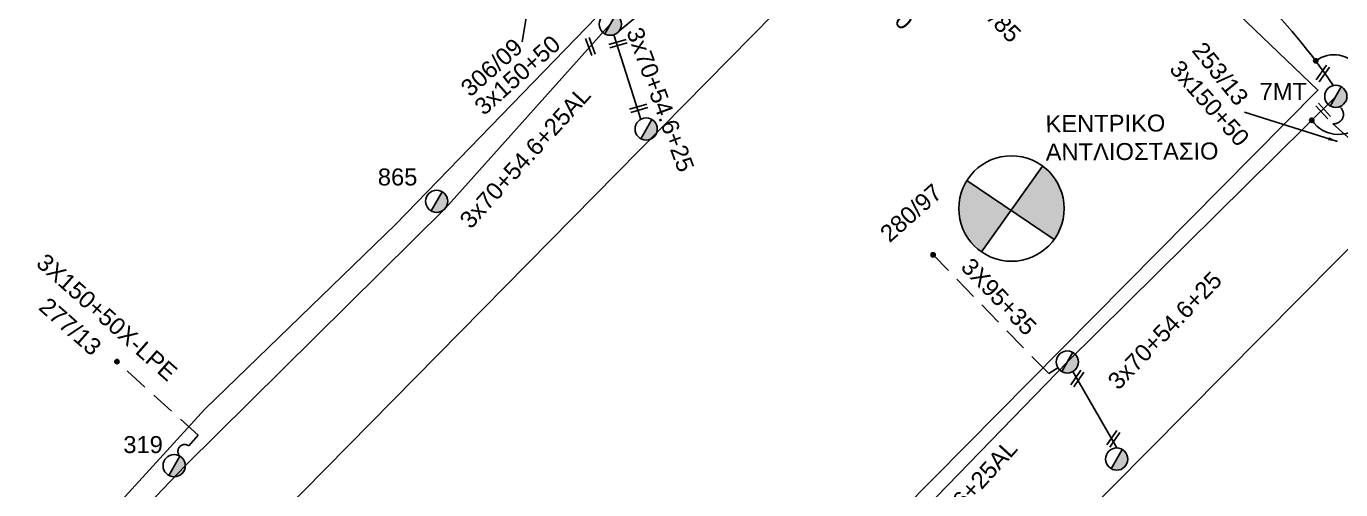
# Model space of a CAD drawing. Header units: millimetres. Extents: x -2449 to 2989, y 8 to 1056.
# Drawn here: x 268 to 407.5, y 134.2 to 183.3 of the extents above; entities that cross this region are included whole.
import ezdxf

# ---------------------------------------------------------------- set-up
doc = ezdxf.new("R2010")
doc.units = ezdxf.units.MM
doc.linetypes.add('DASHED', pattern=[19.05, 12.7, -6.35])
for name, color, linetype in [('Επιγραφές - Σχήματα', 7, 'Continuous'), ('Καλώδια ΧΤ   3x150+50AL XLPE', 7, 'DASHED'), ('Καλώδια ΧΤ   3x150AL+50CU', 7, 'DASHED'), ('Καλώδια ΧΤ   3x150AL+50XLPE', 7, 'DASHED'), ('Καλώδια ΧΤ   3x95+35 XLPE', 7, 'DASHED'), ('Μηχανική τομή', 7, 'Continuous'), ('Στύλος ΦΜ', 7, 'Continuous'), ('Στύλος ΦΜ @ 1', 7, 'Continuous'), ('Συνδέσεις', 7, 'Continuous'), ('Συνεστραμμένα ΧΤ   3x70+54.6+25 AL', 7, 'SYN_LINE'), ('Υπόβαθρο ΔΕΗ', 7, 'Continuous')]:
    doc.layers.add(name, color=color, linetype=linetype)
doc.styles.add('arial', font='arial.ttf')
doc.styles.get("Standard").update_dxf_attribs({"font": 'arial.ttf'})
doc.linetypes.add('SYN_LINE', pattern='A,0.5,-0.0001,["/\\/\\/\\/",Standard,S=0.1,R=0,X=0,Y=-0.05],-0.25', length=0.7501)
doc.dimstyles.new('ISO-25', dxfattribs={"dimtxt": 2.5, "dimasz": 2.5, "dimexe": 1.25, "dimexo": 0.625, "dimtad": 1, "dimtxsty": 'Standard', "dimcen": 2.5, "dimadec": 0, "dimazin": 0, "dimtfac": 1, "dimtmove": 0, "dimatfit": 3, "dimfxl": 1, "dimarcsym": 0})

# ---------------------------------------------------------------- blocks, each defined once
blk = doc.blocks.new('ΥΠΑΡΧΩΝ ΤΣΙΜΕΝΤΕΝΙΟΣ ΣΤΥΛΟΣ')
at = {"layer": 'Στύλος ΦΜ'}
blk.add_hatch(color=7, dxfattribs=at).paths.add_polyline_path([(-1.29, -2.28, 0.574793), (2.62, 0, 0.268822), (1.3, 2.27)])
at = {"layer": 'Στύλος ΦΜ', "color": 7}
blk.add_line((-1.29, -2.28), (1.3, 2.27), dxfattribs=at)
blk.add_circle((0, 0), 2.62, dxfattribs=at)
at = {"layer": 'Στύλος ΦΜ', "flags": 4}
for tag, p in [('ΑΡΙΘΜΟΣ', (-4.68, 8.05)), ('ΤΥΠΟΣ', (-4.91, 3.03))]:
    blk.add_attdef(tag, p, '', height=4, dxfattribs=at)
blk = doc.blocks.new('_ΣΥΝΔΕΣΗ')
at = {"layer": 'Συνδέσεις', "linetype": 'SYN_LINE', "ltscale": 40}
blk.add_hatch(color=256, dxfattribs=at).paths.add_polyline_path([(0.5, -0.01, 1), (-0.5, -0.01, 1)])
at = {"layer": 'Συνδέσεις'}
blk.add_circle((0, -0.01), 0.5, dxfattribs=at)
blk = doc.blocks.new('ΜΗΧΑΝΙΚΗ ΤΟΜΗ')
at = {"layer": 'Μηχανική τομή', "ltscale": 40}
for p, q in [((-1.89, 0.78), (1.89, 0.78)), ((1.89, 0), (-1.89, 0))]:
    blk.add_line(p, q, dxfattribs=at)

msp = doc.modelspace()

# ---------------------------------------------------------------- hatches: boundary and pattern name
at = {"layer": 'Επιγραφές - Σχήματα'}
h = msp.add_hatch(color=1, dxfattribs=at)
h.paths.add_polyline_path([(375.88, 168.51), (372.53, 163.8), (377.11, 160.71, 0.158648), (378.18, 164, 0.239646)])
h.paths.add_polyline_path([(372.53, 163.8), (367.86, 166.96, 0.140748), (367, 164, 0.245453), (369.4, 159.41)])

# ---------------------------------------------------------------- linework, layer by layer
at = {"layer": 'Επιγραφές - Σχήματα', "linetype": 'Continuous', "ltscale": 0.2}
msp.add_lwpolyline([(320.63, 181.68), (321.09, 184.45), (323.1, 187.45), (325.1, 189.14), (327.72, 190.91), (327.79, 191.83), (327.25, 191.83), (326.56, 190.76), (326.56, 189.68)], dxfattribs=at)
at = {"layer": 'Επιγραφές - Σχήματα', "color": 1}
for points in [[(369.4, 159.41), (375.88, 168.51)], [(367.86, 166.96), (377.11, 160.71)]]:
    msp.add_lwpolyline(points, dxfattribs=at)
msp.add_circle((372.59, 164), 5.59, dxfattribs=at)
at = {"layer": 'Επιγραφές - Σχήματα', "color": 7, "ltscale": 0.15}
for centre, radius, start, end in [((406.82, 177.1), 3.21, 31.2352, 127.0139), ((407.3, 175.28), 3.42, 214.0512, 322.9638)]:
    msp.add_arc(centre, radius, start, end, dxfattribs=at)
at = {"layer": 'Καλώδια ΧΤ   3x150+50AL XLPE', "color": 30, "linetype": 'DASHED', "ltscale": 0.2}
msp.add_lwpolyline([(284.28, 137.76, -0.885439), (285.25, 138.86), (286.25, 139.97), (277.62, 147.78)], format="xyb", dxfattribs=at)
at = {"layer": 'Καλώδια ΧΤ   3x150AL+50XLPE', "color": 30, "linetype": 'DASHED', "ltscale": 0.2}
msp.add_lwpolyline([(407.45, 174.79, -0.763842), (406.69, 173), (413.33, 167.08)], format="xyb", dxfattribs=at)
at = {"layer": 'Καλώδια ΧΤ   3x95+35 XLPE', "color": 30, "ltscale": 0.2}
msp.add_lwpolyline([(377.52, 147.11), (376.54, 146.51), (364.26, 159.1)], dxfattribs=at)
at = {"layer": 'Συνεστραμμένα ΧΤ   3x70+54.6+25 AL', "color": 30, "ltscale": 20}
for p, q in [((312.49, 164.04), (330, 183.55)), ((378.52, 147.74), (407.02, 175.88)), ((284.87, 136.74), (312.49, 164.04)), ((350.7, 119.15), (378.52, 147.74)), ((254.23, 104.73), (284.87, 136.74))]:
    msp.add_line(p, q, dxfattribs=at)
at = {"layer": 'Συνεστραμμένα ΧΤ   3x70+54.6+25 AL', "color": 1, "linetype": 'SYN_LINE', "ltscale": 20}
msp.add_lwpolyline([(346.38, 198.49), (346.18, 196.65), (333.46, 184.88), (330.87, 182.76)], dxfattribs=at)
at = {"layer": 'Συνεστραμμένα ΧΤ   3x70+54.6+25 AL', "color": 1, "linetype": 'SYN_LINE', "ltscale": 10}
msp.add_lwpolyline([(330.36, 182.43), (333.23, 173.46)], dxfattribs=at)
at = {"layer": 'Συνεστραμμένα ΧΤ   3x70+54.6+25 AL', "color": 30, "linetype": 'SYN_LINE', "ltscale": 10}
msp.add_lwpolyline([(383.76, 138.62), (379.1, 146.72)], dxfattribs=at)
at = {"layer": 'Συνεστραμμένα ΧΤ   3x70+54.6+25 AL', "color": 62, "ltscale": 20}
msp.add_arc((354.51, 141.67), 63.09, 34.088, 57.399, dxfattribs=at)
at = {"layer": 'Υπόβαθρο ΔΕΗ'}
for points in [[(346.11, 233.29), (328.18, 249.72), (224, 143.28), (210.97, 129.97), (243.14, 96.9), (269.26, 123.38), (286.94, 142.75), (307.21, 162.31), (331.94, 187.83), (350.74, 206.83, -0.242772), (346.11, 233.29, -4.425587)], [(252.18, 88.21), (260.66, 79.64), (261.99, 77.28), (268.32, 71.38, 0.393615), (273.21, 71.38, -0.208693), (296.17, 82.91), (297.43, 82.91, 0.035562), (313.42, 84.05), (405.13, 176.56), (381.68, 198.98, -0.15492), (361.65, 199.18), (252.18, 88.21)]]:
    msp.add_lwpolyline(points, format="xyb", dxfattribs=at)
msp.add_lwpolyline([(326.9, 42.14), (352.61, 69.32), (335.51, 86.32), (415.05, 166.49)], dxfattribs=at)

# ---------------------------------------------------------------- block references
at = {"layer": 'Μηχανική τομή'}
for p, xscale, yscale, zscale, rotation in [((328.07, 181.26), 0.5000000000000034, 0.5000000000000034, 0.5000000000000034, 110.1155379365395), ((330.87, 181.3), 0.4999999999999982, 0.4999999999999982, 0.4999999999999982, 16.21452822268397), ((405.81, 178.22), 0.4999999999999764, 0.4999999999999764, 0.4999999999999764, 55.25691153017176), ((333.07, 174.44), 0.4999999999999982, 0.4999999999999982, 0.4999999999999982, 16.21452822268397), ((405.82, 174.46), 0.4999999999999994, 0.4999999999999994, 0.4999999999999994, 132.4503232381856), ((379.75, 145.88), 0.4999999999999764, 0.4999999999999764, 0.4999999999999764, 55.25691153017176), ((383.56, 139.49), 0.4999999999999764, 0.4999999999999764, 0.4999999999999764, 55.25691153017176)]:
    msp.add_blockref('ΜΗΧΑΝΙΚΗ ΤΟΜΗ', p, dxfattribs=dict(at, xscale=xscale, yscale=yscale, zscale=zscale, rotation=rotation))
at = {"layer": 'Στύλος ΦΜ @ 1', "ltscale": 40}
ref = msp.add_blockref('ΥΠΑΡΧΩΝ ΤΣΙΜΕΝΤΕΝΙΟΣ ΣΤΥΛΟΣ', (330, 183.55), dxfattribs=dict(at, xscale=0.4499999999998181, yscale=0.4499999999998181, zscale=0.4499999999998181))
ref.add_attrib('ΤΥΠΟΣ', '902', (325.17, 186.06), dxfattribs={"layer": 'Στύλος ΦΜ', "height": 1.8, "flags": 4})
ref = msp.add_blockref('ΥΠΑΡΧΩΝ ΤΣΙΜΕΝΤΕΝΙΟΣ ΣΤΥΛΟΣ', (407.02, 175.89), dxfattribs=dict(at, xscale=0.4499999999998181, yscale=0.4499999999998181, zscale=0.4499999999998181))
ref.add_attrib('ΤΥΠΟΣ', '7ΜΤ', (398.93, 175.52), dxfattribs={"layer": 'Στύλος ΦΜ', "height": 1.8, "flags": 4})
at = {"layer": 'Στύλος ΦΜ @ 1', "ltscale": 40, "xscale": 0.4499999999998181, "yscale": 0.4499999999998181, "zscale": 0.4499999999998181}
for p in [(333.81, 172.43), (378.52, 147.74), (383.76, 137.44)]:
    msp.add_blockref('ΥΠΑΡΧΩΝ ΤΣΙΜΕΝΤΕΝΙΟΣ ΣΤΥΛΟΣ', p, dxfattribs=at)
at = {"layer": 'Στύλος ΦΜ @ 1', "ltscale": 40}
ref = msp.add_blockref('ΥΠΑΡΧΩΝ ΤΣΙΜΕΝΤΕΝΙΟΣ ΣΤΥΛΟΣ', (311.56, 164.77), dxfattribs=dict(at, xscale=0.4499999999998181, yscale=0.4499999999998181, zscale=0.4499999999998181))
ref.add_attrib('ΤΥΠΟΣ', '865', (305.32, 166.45), dxfattribs={"layer": 'Στύλος ΦΜ', "height": 1.8, "flags": 4})
ref = msp.add_blockref('ΥΠΑΡΧΩΝ ΤΣΙΜΕΝΤΕΝΙΟΣ ΣΤΥΛΟΣ', (283.7, 136.74), dxfattribs=dict(at, xscale=0.4499999999998181, yscale=0.4499999999998181, zscale=0.4499999999998181))
ref.add_attrib('ΤΥΠΟΣ', '319', (278.3, 138.08), dxfattribs={"layer": 'Στύλος ΦΜ', "height": 1.8, "flags": 4})
at = {"layer": 'Συνδέσεις', "xscale": 0.4500000000000455, "yscale": 0.4500000000000455, "zscale": 0.4500000000000455}
for p in [(404.89, 179.67), (404.47, 173.37), (364.27, 159.1), (277.62, 147.78)]:
    msp.add_blockref('_ΣΥΝΔΕΣΗ', p, dxfattribs=at)

# ---------------------------------------------------------------- texts
at = {"layer": 'Επιγραφές - Σχήματα', "linetype": 'SYN_LINE', "ltscale": 20, "char_height": 1.8, "width": 69.1904, "attachment_point": 1, "style": 'arial'}
for s, insert, rotation in [('296/90', (356.98, 189.58), 313.8352), ('\\A1;370/85', (368.45, 188.23), 313.8352), ('306/09', (313.93, 177.09), 41.6909), ('3x150+50', (315.38, 175.13), 41.6909), ('253/13', (393.06, 181.86), 308.8867), ('280/97', (358.45, 161.66), 41.6909)]:
    msp.add_mtext(s, dxfattribs=dict(at, insert=insert, rotation=rotation))
at = {"layer": 'Επιγραφές - Σχήματα', "color": 1, "linetype": 'SYN_LINE', "ltscale": 20, "insert": (376.2, 173.89), "char_height": 1.8, "width": 69.1904, "attachment_point": 1, "rotation": 0.3788, "style": 'arial'}
msp.add_mtext('\\A1;ΚΕΝΤΡΙΚΟ \\PΑΝΤΛΙΟΣΤΑΣΙΟ', dxfattribs=at)
at = {"layer": 'Επιγραφές - Σχήματα', "ltscale": 0.2, "insert": (270.39, 154.73), "char_height": 1.8, "attachment_point": 1, "rotation": 318.5028}
msp.add_mtext_dynamic_manual_height_columns('277/13', width=19.9289, gutter_width=12.5, heights=[0], dxfattribs=at)
at = {"layer": 'Καλώδια ΧΤ   3x150AL+50CU', "ltscale": 0.2, "insert": (390.6, 179.92), "char_height": 1.8, "width": 69.1904, "attachment_point": 1, "rotation": 311.6944, "style": 'arial'}
msp.add_mtext('3x150+50', dxfattribs=at)
at = {"layer": 'Καλώδια ΧΤ   3x150AL+50XLPE', "ltscale": 0.2, "insert": (270.12, 159.39), "char_height": 1.8, "attachment_point": 1, "rotation": 318.5028}
msp.add_mtext_dynamic_manual_height_columns('3X150+50X-LPE', width=19.9289, gutter_width=12.5, heights=[0], dxfattribs=at)
at = {"layer": 'Καλώδια ΧΤ   3x95+35 XLPE', "ltscale": 40, "insert": (368.4, 158.95), "char_height": 1.8, "width": 69.1904, "attachment_point": 1, "rotation": 313.8352, "style": 'arial'}
msp.add_mtext('3X95+35', dxfattribs=at)
at = {"layer": 'Συνεστραμμένα ΧΤ   3x70+54.6+25 AL', "style": 'arial'}
for p in [(315.18, 161.74), (360.49, 124.29)]:
    msp.add_text('3x70+54.6+25AL', height=1.8, rotation=47.7733, dxfattribs=at).set_placement(p)
at = {"layer": 'Συνεστραμμένα ΧΤ   3x70+54.6+25 AL', "linetype": 'SYN_LINE', "ltscale": 20, "char_height": 1.8, "width": 69.1904, "attachment_point": 1, "style": 'arial'}
for insert, rotation in [((333.37, 183.4), 290.3848), ((382.64, 145.91), 46.1416)]:
    msp.add_mtext('3x70+54.6+25', dxfattribs=dict(at, insert=insert, rotation=rotation))

# ---------------------------------------------------------------- leaders
at = {"layer": 'Επιγραφές - Σχήματα', "ltscale": 40}
msp.add_leader([(407.2, 171.11), (397.34, 174.21)], dimstyle='ISO-25', override={"dimasz": 1, "dimtad": 0}, dxfattribs=at)

doc.saveas('drawing.dxf')
